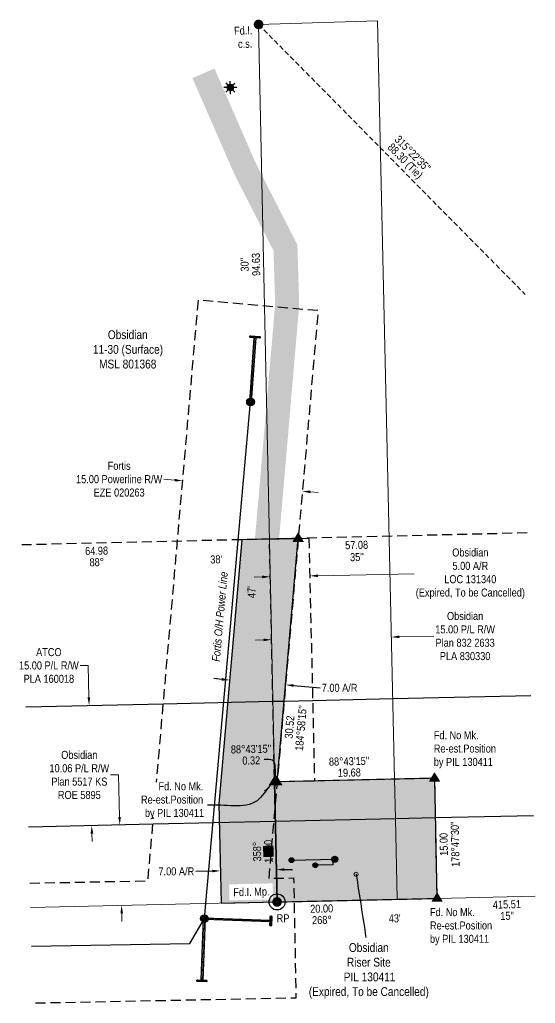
# Model space of a CAD drawing. Extents: x 611688 to 613661, y 5881771 to 5884002.
# Drawn here: x 611689 to 612332, y 5882774 to 5884002 of the extents above; entities that cross this region are included whole.
import ezdxf
from ezdxf.enums import TextEntityAlignment as Align

# ---------------------------------------------------------------- set-up
doc = ezdxf.new("R2010")
doc.units = 0
doc.header["$LTSCALE"] = 5
doc.header["$PDMODE"] = 34
doc.header["$PDSIZE"] = 0.03
for name, pattern in [('foc-ACCESSROAD', [3.75, 2.5, -1.25]), ('foc-FLOWLINE', [3.75, 2.5, -1.25]), ('foc-TIELINE', [1.875, 1.25, -0.625])]:
    doc.linetypes.add(name, pattern=pattern)
doc.layers.get('Defpoints').update_dxf_attribs({"color": 9})
for name, color, linetype in [('35', 37, 'Continuous'), ('AS-POWER', 104, 'foc-POWER'), ('AS-POWER-EXISTING-ANC', 72, 'Continuous'), ('AS-POWER-EXISTING-PP', 72, 'Continuous'), ('AS-ROADS', 254, 'Continuous'), ('AS-SYMBOL', 7, 'Continuous'), ('C-AR', 13, 'foc-ACCESSROAD'), ('C-WS', 13, 'foc-ACCESSROAD'), ('C-WS-S', 8, 'Continuous'), ('F-EZE', 190, 'foc-FLOWLINE'), ('F-RW', 190, 'Continuous'), ('L-BD', 7, 'Continuous'), ('L-MON', 1, 'Continuous'), ('L-TIE', 7, 'foc-TIELINE'), ('P-PROPOSED', 10, 'Continuous'), ('P-PROPOSED-H', 21, 'Continuous'), ('P-TXT', 4, 'Continuous')]:
    doc.layers.add(name, color=color, linetype=linetype)
doc.layers.add('AS-PIPE-AG', color=7, linetype='Continuous', true_color=0x7d00fa)
for name, color, linetype, lineweight in [('C-AR-T', 13, 'Continuous', 9), ('C-RW-T', 13, 'Continuous', 9), ('C-WS-T', 13, 'Continuous', 9), ('F-EZE-T', 190, 'Continuous', 9), ('F-RW-T', 190, 'Continuous', 9)]:
    doc.layers.add(name, color=color, linetype=linetype, lineweight=lineweight)
doc.styles.add('100L', font='ARIALN.TTF', dxfattribs={"height": 11})
doc.styles.add('80', font='ARIALN.TTF', dxfattribs={"height": 10})
doc.styles.add('80CG', font='ARIALN.TTF', dxfattribs={"height": 10})
doc.styles.add('80L', font='ARIALN.TTF', dxfattribs={"height": 10})
doc.styles.add('foc-LtypeFont', font='ARIALN.TTF', dxfattribs={"height": 7.35})
doc.linetypes.add('foc-POWER', pattern='A,6,-1,["P",foc-LtypeFont,S=0.2,R=0,X=-0.625,Y=-0.75],-1.24,4', length=12.24)
doc.dimstyles.new('Compass 5 000', dxfattribs={"dimscale": 5, "dimtxt": 9, "dimasz": 2, "dimexe": 0.2, "dimexo": 0.0625, "dimgap": 0.5, "dimtad": 0, "dimtih": 1, "dimtoh": 1, "dimzin": 0, "dimdsep": 46, "dimtxsty": '80CG', "dimcen": 0.1, "dimse1": 1, "dimse2": 1, "dimclrd": 256, "dimclrt": 256, "dimaunit": 1, "dimadec": 4, "dimazin": 0, "dimtfac": 0.06, "dimtofl": 0, "dimtmove": 0, "dimatfit": 1, "dimfxl": 0.2, "dimtolj": 1, "dimtzin": 0, "dimlwd": -1, "dimarcsym": 0})

# ---------------------------------------------------------------- blocks, each defined once
blk = doc.blocks.new('*U459')
h = blk.add_hatch(color=255)
h.dxf.hatch_style = 1
edge = h.paths.add_edge_path()
edge.add_arc((-16.59, 0.6), 0.2, 87.9423, 267.9423, ccw=False)
edge.add_line((-16.59, 0.8), (-0.19, 0.21))
edge.add_line((-0.19, 0.21), (-0.21, -0.19))
edge.add_line((-0.21, -0.19), (-16.6, 0.4))
h = blk.add_hatch(color=255)
h.dxf.hatch_style = 1
edge = h.paths.add_edge_path()
edge.add_arc((-0.04, -1.1), 0.2, 177.9423, 357.9423, ccw=False)
edge.add_line((-0.24, -1.09), (-0.19, 0.21))
edge.add_line((-0.19, 0.21), (-0.16, 1.11))
edge.add_arc((0.04, 1.1), 0.2, -2.0577, 177.9423, ccw=False)
edge.add_line((0.24, 1.09), (0.16, -1.11))
at = {"color": 255, "flags": 128}
blk.add_lwpolyline([(-16.6, 0.4, -1), (-16.59, 0.8), (-0.19, 0.21), (-0.21, -0.19)], format="xyb", close=True, dxfattribs=at)
at = {"color": 72, "const_width": 0.1, "flags": 128}
for points in [[(-16.59, 0.6), (0, 0)], [(-0.04, -1.1), (0.04, 1.1)]]:
    blk.add_lwpolyline(points, dxfattribs=at)
at = {"color": 255}
blk.add_lwpolyline([(0.16, -1.11, -1), (-0.24, -1.09), (-0.19, 0.21), (-0.16, 1.11, -1), (0.24, 1.09)], format="xyb", close=True, dxfattribs=at)
blk = doc.blocks.new('*U460')
h = blk.add_hatch(color=255)
h.dxf.hatch_style = 1
edge = h.paths.add_edge_path()
edge.add_arc((0.63, 15.54), 0.2, -2.3148, 177.6852, ccw=False)
edge.add_line((0.83, 15.53), (0.21, 0.19))
edge.add_line((0.21, 0.19), (-0.19, 0.21))
edge.add_line((-0.19, 0.21), (0.43, 15.55))
h = blk.add_hatch(color=255)
h.dxf.hatch_style = 1
edge = h.paths.add_edge_path()
edge.add_arc((-1.1, 0.04), 0.2, 87.6852, 267.6852, ccw=False)
edge.add_line((-1.09, 0.24), (0.21, 0.19))
edge.add_line((0.21, 0.19), (1.11, 0.16))
edge.add_arc((1.1, -0.04), 0.2, -92.3148, 87.6852, ccw=False)
edge.add_line((1.09, -0.24), (-1.11, -0.16))
at = {"color": 255, "flags": 128}
blk.add_lwpolyline([(0.43, 15.55, -1), (0.83, 15.53), (0.21, 0.19), (-0.19, 0.21)], format="xyb", close=True, dxfattribs=at)
at = {"color": 72, "const_width": 0.1, "flags": 128}
for points in [[(0.63, 15.54), (0, 0)], [(-1.1, 0.04), (1.1, -0.04)]]:
    blk.add_lwpolyline(points, dxfattribs=at)
at = {"color": 255}
blk.add_lwpolyline([(-1.11, -0.16, -1), (-1.09, 0.24), (0.21, 0.19), (1.11, 0.16, -1), (1.09, -0.24)], format="xyb", close=True, dxfattribs=at)
blk = doc.blocks.new('GAS')
h = blk.add_hatch(color=255)
h.dxf.hatch_style = 1
edge = h.paths.add_edge_path()
edge.add_arc((0, 0), 0.9, 0, 360)
for p, q in [((-0.81, 0), (-1.62, 0)), ((-0.57, 0.57), (-1.14, 1.14)), ((0, 0.81), (0, 1.62)), ((0.57, 0.57), (1.14, 1.14)), ((1.62, 0), (0.81, 0)), ((-0.57, -0.57), (-1.14, -1.14)), ((0, -0.81), (0, -1.62)), ((1.14, -1.14), (0.57, -0.57))]:
    blk.add_line(p, q)
blk.add_circle((0, 0), 0.8)
blk = doc.blocks.new('fdia')
at = {"color": 255, "const_width": 1}
blk.add_lwpolyline([(-0.5, 0, 1), (0.5, 0, 1)], format="xyb", close=True, dxfattribs=at)
blk = doc.blocks.new('Fdiaa')
blk.add_blockref('fdia', (0, 0))
blk = doc.blocks.new('fdib')
at = {"color": 1, "const_width": 1.6}
blk.add_lwpolyline([(-0.4, 0, 1), (0.4, 0, 1)], format="xyb", close=True, dxfattribs=at)
at = {"color": 1}
blk.add_circle((0, 0), 0.8, dxfattribs=at)
blk = doc.blocks.new('Fdibb')
blk.add_blockref('fdib', (0, 0))
blk = doc.blocks.new('fdicc')
for name in ['Fdibb', 'Fdiaa']:
    blk.add_blockref(name, (0, 0))
blk = doc.blocks.new('FDI')
blk.add_blockref('fdicc', (0, 0))
blk = doc.blocks.new('RISER')
h = blk.add_hatch(color=255)
h.dxf.hatch_style = 1
edge = h.paths.add_edge_path()
edge.add_arc((0, 0), 0.7, 0, 360)
blk.add_hatch(color=13).paths.add_polyline_path([(0.58, -0.15), (-0.58, -0.15, 0.774597)])
at = {"color": 13}
blk.add_line((-0.58, -0.15), (0.58, -0.15), dxfattribs=at)
blk.add_circle((0, 0), 0.6, dxfattribs=at)
blk = doc.blocks.new('PIG')
h = blk.add_hatch(color=255)
h.dxf.hatch_style = 1
edge = h.paths.add_edge_path()
edge.add_arc((0, 0), 0.85, 0, 360)
at = {"layer": 'AS-SYMBOL'}
h = blk.add_hatch(color=13, dxfattribs=at)
h.dxf.hatch_style = 1
h.paths.add_polyline_path([(-0.1, 0, 1), (-0.55, 0, 1)])
h = blk.add_hatch(color=13, dxfattribs=at)
h.dxf.hatch_style = 1
h.paths.add_polyline_path([(0.1, 0, 1), (0.55, 0, 1)])
at = {"layer": 'AS-SYMBOL', "color": 13}
for centre, radius in [((0, 0), 0.75), ((-0.33, 0), 0.225), ((0.33, 0), 0.225)]:
    blk.add_circle(centre, radius, dxfattribs=at)
blk = doc.blocks.new('POWERPOLE')
h = blk.add_hatch(color=255)
edge = h.paths.add_edge_path()
edge.add_arc((0, 0), 0.96, 0, 360)
at = {"linetype": 'Continuous'}
for p, q in [((0.68, -0.68), (-0.68, 0.68)), ((-0.68, -0.68), (0.68, 0.68))]:
    blk.add_line(p, q, dxfattribs=at)
blk.add_circle((0, 0), 0.96, dxfattribs=at)
blk = doc.blocks.new('*U458')
h = blk.add_hatch(color=255)
h.dxf.hatch_style = 1
edge = h.paths.add_edge_path()
edge.add_arc((1.1, -0.08), 0.2, -93.9692, 86.0308, ccw=False)
edge.add_line((1.08, -0.28), (-0.21, -0.19))
edge.add_line((-0.21, -0.19), (-1.11, -0.12))
edge.add_arc((-1.1, 0.08), 0.2, 86.0308, 266.0308, ccw=False)
edge.add_line((-1.08, 0.28), (1.11, 0.12))
h = blk.add_hatch(color=255)
h.dxf.hatch_style = 1
edge = h.paths.add_edge_path()
edge.add_arc((-1.13, -16.23), 0.2, 176.0308, 356.0308, ccw=False)
edge.add_line((-1.33, -16.22), (-0.21, -0.19))
edge.add_line((-0.21, -0.19), (0.19, -0.21))
edge.add_line((0.19, -0.21), (-0.93, -16.25))
at = {"color": 255}
blk.add_lwpolyline([(1.11, 0.12, -1), (1.08, -0.28), (-0.21, -0.19), (-1.11, -0.12, -1), (-1.08, 0.28)], format="xyb", close=True, dxfattribs=at)
at = {"color": 72, "const_width": 0.1, "flags": 128}
for points in [[(-1.13, -16.23), (0, 0)], [(1.1, -0.08), (-1.1, 0.08)]]:
    blk.add_lwpolyline(points, dxfattribs=at)
at = {"color": 255, "flags": 128}
blk.add_lwpolyline([(-0.93, -16.25, -1), (-1.33, -16.22), (-0.21, -0.19), (0.19, -0.21)], format="xyb", close=True, dxfattribs=at)
blk = doc.blocks.new('TRIA')
blk.add_hatch(color=255).paths.add_polyline_path([(-0.04, 1.52), (-1.47, -0.87), (1.39, -0.87)])
blk = doc.blocks.new('TRIAA')
blk.add_blockref('TRIA', (0, 0))
blk = doc.blocks.new('TRIB')
at = {"color": 1}
blk.add_lwpolyline([(-1.12, -0.67), (-0.04, 1.13), (1.04, -0.67)], close=True, dxfattribs=at)
blk = doc.blocks.new('TRIBB')
blk.add_blockref('TRIB', (0, 0))
blk = doc.blocks.new('TRICC')
for name in ['TRIAA', 'TRIBB']:
    blk.add_blockref(name, (0, 0))
blk = doc.blocks.new('plspike')
blk.add_blockref('TRICC', (0, 0))
blk = doc.blocks.new('*U461')
at = {"layer": '35', "color": 3}
blk.add_circle((0, 0), 10, dxfattribs=at)
at = {"layer": '35', "color": 3, "style": '80'}
blk.add_attdef('RP_001', (-0.6, -25.4), '', height=10, dxfattribs=at)
blk = doc.blocks.new('*D462')
at = {"layer": 'Defpoints', "color": 0, "transparency": 16777216}
for p in [(611952.9, 5883203), (612022.6, 5883197), (612020.4, 5883171.6)]:
    blk.add_point(p, dxfattribs=at)
at = {"layer": 'P-TXT', "transparency": 16777216}
for p, q in [((611940.7, 5883178.5), (611930.8, 5883179.4)), ((612030.4, 5883170.7), (612063.4, 5883167.9))]:
    blk.add_line(p, q, dxfattribs=at)
for points in [[(611940.9, 5883180.2), (611940.6, 5883176.9), (611950.7, 5883177.6)], [(612030.5, 5883172.4), (612030.2, 5883169.1), (612020.4, 5883171.6)]]:
    blk.add_solid(points, dxfattribs=at)
at = {"layer": 'P-TXT', "transparency": 16777216, "insert": (612087.8, 5883167.9), "char_height": 10, "attachment_point": 5, "style": '80CG'}
blk.add_mtext('\\A1;7.00 A/R', dxfattribs=at)
blk = doc.blocks.new('*D464')
at = {"layer": 'Defpoints', "color": 0, "transparency": 16777216}
for p in [(611893, 5883437.6), (612042.4, 5883424.7), (612041.4, 5883413.4)]:
    blk.add_point(p, dxfattribs=at)
at = {"layer": 'F-EZE-T', "transparency": 16777216}
for p, q in [((611882.1, 5883427.3), (611868.4, 5883428.4)), ((612051.4, 5883412.5), (612061.3, 5883411.7))]:
    blk.add_line(p, q, dxfattribs=at)
for points in [[(611882.2, 5883428.9), (611881.9, 5883425.6), (611892, 5883426.4)], [(612051.5, 5883414.2), (612051.2, 5883410.9), (612041.4, 5883413.4)]]:
    blk.add_solid(points, dxfattribs=at)
at = {"layer": 'F-EZE-T', "transparency": 16777216, "insert": (611812.7, 5883428.4), "char_height": 10, "attachment_point": 5, "style": '80CG'}
blk.add_mtext('\\A1;Fortis\\P15.00 Powerline R/W\\PEZE 020263', dxfattribs=at)
blk = doc.blocks.new('*D465')
at = {"layer": 'Defpoints', "color": 0, "transparency": 16777216}
for p in [(611761.9, 5883145.6), (611775.2, 5883145.9), (611765.3, 5882995.6)]:
    blk.add_point(p, dxfattribs=at)
at = {"layer": 'F-RW-T', "transparency": 16777216}
for p, q in [((611774, 5883195.8), (611764, 5883195.8)), ((611774.9, 5883155.9), (611774, 5883195.8)), ((611778.7, 5882985.9), (611779, 5882975.9))]:
    blk.add_line(p, q, dxfattribs=at)
for points in [[(611776.6, 5883156), (611773.3, 5883155.9), (611775.2, 5883145.9)], [(611780.4, 5882985.9), (611777.1, 5882985.9), (611778.5, 5882995.9)]]:
    blk.add_solid(points, dxfattribs=at)
at = {"layer": 'F-RW-T', "transparency": 16777216, "insert": (611725, 5883195.8), "char_height": 10, "attachment_point": 5, "style": '80CG'}
blk.add_mtext('\\A1;ATCO\\P15.00 P/L R/W\\PPLA 160018', dxfattribs=at)
blk = doc.blocks.new('*D466')
at = {"layer": 'C-RW-T', "transparency": 16777216}
for p, q in [((611812.1, 5883059.1), (611802.1, 5883059.1)), ((611813.2, 5883006.7), (611812.1, 5883059.1)), ((611815.9, 5882886.2), (611816.2, 5882876.2))]:
    blk.add_line(p, q, dxfattribs=at)
for points in [[(611814.9, 5883006.7), (611811.6, 5883006.6), (611813.5, 5882996.7)], [(611817.6, 5882886.2), (611814.3, 5882886.2), (611815.7, 5882896.2)]]:
    blk.add_solid(points, dxfattribs=at)
at = {"layer": 'Defpoints', "color": 0, "transparency": 16777216}
for p in [(611813.5, 5882996.7), (611814.7, 5882996.7), (611816.9, 5882896.2)]:
    blk.add_point(p, dxfattribs=at)
at = {"layer": 'C-RW-T', "transparency": 16777216, "insert": (611763, 5883059.1), "char_height": 10, "attachment_point": 5, "style": '80CG'}
blk.add_mtext('\\A1;Obsidian\\P10.06 P/L R/W\\PPlan 5517 KS\\PROE 5895', dxfattribs=at)
blk = doc.blocks.new('*D467')
at = {"layer": 'C-RW-T', "transparency": 16777216}
for p, q in [((612162.4, 5883231.5), (612205.5, 5883232.5)), ((611992.9, 5883227.7), (611982.9, 5883227.5))]:
    blk.add_line(p, q, dxfattribs=at)
for points in [[(612162.4, 5883233.2), (612162.5, 5883229.9), (612152.4, 5883231.3)], [(611992.9, 5883229.4), (611993, 5883226.1), (612002.9, 5883228)]]:
    blk.add_solid(points, dxfattribs=at)
at = {"layer": 'Defpoints', "color": 0, "transparency": 16777216}
for p in [(612152.4, 5883231.3), (612003.1, 5883219.4), (612152.6, 5883222.8)]:
    blk.add_point(p, dxfattribs=at)
at = {"layer": 'C-RW-T', "transparency": 16777216, "insert": (612244.5, 5883232.5), "char_height": 10, "attachment_point": 5, "style": '80CG'}
blk.add_mtext('\\A1;Obsidian\\P15.00 P/L R/W\\PPlan 832 2633\\PPLA 830330', dxfattribs=at)
blk = doc.blocks.new('*D468')
at = {"layer": 'C-AR-T', "transparency": 16777216}
for p, q in [((611991.3, 5883306.4), (611981.3, 5883306.2)), ((612060.7, 5883307.9), (612181.1, 5883310.4))]:
    blk.add_line(p, q, dxfattribs=at)
for points in [[(611991.2, 5883308.1), (611991.3, 5883304.7), (612001.3, 5883306.6)], [(612060.7, 5883309.5), (612060.8, 5883306.2), (612050.7, 5883307.7)]]:
    blk.add_solid(points, dxfattribs=at)
at = {"layer": 'Defpoints', "color": 0, "transparency": 16777216}
for p in [(612001.3, 5883306.6), (612002.3, 5883257.7), (612051.8, 5883258.7)]:
    blk.add_point(p, dxfattribs=at)
at = {"layer": 'C-AR-T', "transparency": 16777216, "insert": (612251, 5883310.4), "char_height": 10, "attachment_point": 5, "style": '80CG'}
blk.add_mtext('\\A1;Obsidian\\P5.00 A/R\\PLOC 131340\\P(Expired{\\A0;, To be Cancelled})', dxfattribs=at)
blk = doc.blocks.new('*D481')
at = {"layer": 'Defpoints', "color": 0, "transparency": 16777216}
for p in [(611939, 5882940.6), (611939, 5882939.3), (612009, 5882942.1)]:
    blk.add_point(p, dxfattribs=at)
at = {"layer": 'P-TXT', "transparency": 16777216}
for p, q in [((611929, 5882939.1), (611908.6, 5882938.7)), ((612019, 5882941), (612029, 5882941.2))]:
    blk.add_line(p, q, dxfattribs=at)
for points in [[(611929, 5882940.8), (611929.1, 5882937.5), (611939, 5882939.3)], [(612019, 5882942.7), (612019, 5882939.4), (612009, 5882940.8)]]:
    blk.add_solid(points, dxfattribs=at)
at = {"layer": 'P-TXT', "transparency": 16777216, "insert": (611884.1, 5882938.7), "char_height": 10, "attachment_point": 5, "style": '80CG'}
blk.add_mtext('\\A1;7.00 A/R', dxfattribs=at)

msp = doc.modelspace()

# ---------------------------------------------------------------- hatches: boundary and pattern name
at = {"layer": 'P-PROPOSED-H'}
h = msp.add_hatch(color=256, dxfattribs=at)
h.dxf.hatch_style = 1
h.paths.add_polyline_path([(611965.917, 5883352.861), (611937.273, 5883023.218), (611939.894, 5882898.985), (612009.85, 5882900.548), (612006.687, 5883050.457), (612009.883, 5883050.528), (612036.298, 5883354.528)])
h = msp.add_hatch(color=256, dxfattribs=at)
h.dxf.hatch_style = 1
h.paths.add_polyline_path([(612009.85, 5882900.548), (612209.724, 5882905.011), (612206.56, 5883054.92), (612006.687, 5883050.457)])

# ---------------------------------------------------------------- linework, layer by layer
at = {"layer": 'AS-PIPE-AG', "flags": 128}
for points in [[(612027.85, 5882952.738), (612081.85, 5882953.828)], [(612079.06, 5882953.688), (612079.23, 5882946.798), (612057.51, 5882946.378)]]:
    msp.add_lwpolyline(points, dxfattribs=at)
at = {"layer": 'AS-POWER', "flags": 128}
msp.add_lwpolyline([(611703.146, 5882845.374), (611901.12, 5882848.856), (611919.13, 5882879.768), (611919.13, 5882879.768), (611976.68, 5883524.848)], dxfattribs=at)
at = {"layer": 'AS-ROADS', "const_width": 29.988, "flags": 128}
msp.add_lwpolyline([(611969.49, 5882999.628), (611983.69, 5883198.768), (612002.09, 5883409.288), (612022.41, 5883646.308), (612020.27, 5883717.458), (611970.13, 5883815.518), (611917.96, 5883935.218)], dxfattribs=at)
at = {"layer": 'C-AR', "flags": 128}
msp.add_lwpolyline([(612049.601, 5883354.843), (612056.473, 5883051.568), (612006.687, 5883050.457), (612000.289, 5883353.675), (612049.601, 5883354.843)], close=True, dxfattribs=at)
at = {"layer": 'C-RW-T'}
msp.add_lwpolyline([(612157.523, 5883004.371), (612159.765, 5882903.902), (612039.867, 5882901.214), (612009.85, 5882900.548), (611986.73, 5883996.218), (612135.24, 5884000.732), (612148.885, 5883390.672), (612156.417, 5883053.945), (612157.523, 5883004.371)], close=True, dxfattribs=at)
for points in [[(611699.622, 5882994.138), (611855.166, 5882997.613), (612007.33, 5883001.096), (612157.523, 5883004.371), (612207.669, 5883005.493), (612329.862, 5883008.223)], [(612332.106, 5882907.745), (612209.916, 5882905.017), (612159.765, 5882903.902), (612039.867, 5882901.214), (612009.85, 5882900.548), (611702.002, 5882893.658)]]:
    msp.add_lwpolyline(points, dxfattribs=at)
at = {"layer": 'C-WS', "flags": 128}
msp.add_lwpolyline([(612321.977, 5883361.294), (611691.28, 5883346.356)], dxfattribs=at)
msp.add_lwpolyline([(612009.85, 5882900.548), (612209.724, 5882905.011), (612206.56, 5883054.92), (612006.687, 5883050.457)], close=True, dxfattribs=at)
at = {"layer": 'F-EZE', "flags": 128}
msp.add_lwpolyline([(611701.282, 5882924.053), (611848.641, 5882926.986), (611911.67, 5883652.353), (611986.35, 5883645.758), (612061.04, 5883639.268), (612005.566, 5883000.851), (611999.405, 5882929.944), (612000.439, 5882929.965), (612030.451, 5882930.565), (612031.047, 5882900.581), (612033.43, 5882780.507), (611913.386, 5882778.115), (611704.837, 5882773.97)], dxfattribs=at)
at = {"layer": 'F-RW'}
for points in [[(611696.069, 5883144.174), (611868.047, 5883148.016), (612004.143, 5883151.063), (612019.59, 5883151.406), (612054.267, 5883152.184), (612154.17, 5883154.421), (612326.511, 5883158.272)], [(612329.862, 5883008.223), (612207.669, 5883005.493), (612157.523, 5883004.371), (612007.33, 5883001.096), (611855.166, 5882997.613), (611699.622, 5882994.138)]]:
    msp.add_lwpolyline(points, dxfattribs=at)

# ---------------------------------------------------------------- block references
at = {"layer": 'AS-POWER-EXISTING-ANC', "color": 2, "xscale": 4.99807975, "yscale": 4.99807975, "zscale": 4.99807975}
for name, p in [('*U458', (611982.31, 5883605.988)), ('*U460', (611915.99, 5882802.088)), ('*U459', (612002.07, 5882876.788))]:
    msp.add_blockref(name, p, dxfattribs=at)
at = {"layer": 'AS-POWER-EXISTING-PP', "color": 2, "xscale": 4.99807975, "yscale": 4.99807975, "zscale": 4.99807975}
for p in [(611976.68, 5883524.848), (611919.13, 5882879.768)]:
    msp.add_blockref('POWERPOLE', p, dxfattribs=at)
at = {"layer": 'AS-SYMBOL', "xscale": 4.99807975, "yscale": 4.99807975, "zscale": 4.99807975}
for name, p in [('RISER', (612027.85, 5882952.738)), ('PIG', (612081.85, 5882953.828))]:
    msp.add_blockref(name, p, dxfattribs=at)
at = {"layer": 'AS-SYMBOL', "color": 5, "xscale": 4.99807975, "yscale": 4.99807975, "zscale": 4.99807975}
msp.add_blockref('RISER', (612057.51, 5882946.378), dxfattribs=at)
at = {"layer": 'C-WS-S', "xscale": 4.99807975, "yscale": 4.99807975, "zscale": 4.99807975}
msp.add_blockref('GAS', (611951.443, 5883917.432), dxfattribs=at)
at = {"layer": 'L-MON', "xscale": 4.99807975, "yscale": 4.99807975, "zscale": 4.99807975}
for p in [(612036.32, 5883354.478), (612006.63, 5883050.478), (612009.76, 5883050.518), (612209.7, 5882905.078)]:
    msp.add_blockref('plspike', p, dxfattribs=at)

# ---------------------------------------------------------------- texts
at = {"layer": 'AS-POWER', "insert": (611938.411, 5883256.79), "char_height": 9.99611, "width": 112.45733, "attachment_point": 5, "rotation": 84.901926, "style": '80CG'}
msp.add_mtext('\\A1;{\\fArial Narrow|b0|i1|c0|p34;Fortis O/H Power Line}', dxfattribs=at)
at = {"layer": 'C-WS-T', "insert": (611779.246, 5883614.357), "char_height": 10.99572, "attachment_point": 1, "style": '100L'}
msp.add_mtext_dynamic_manual_height_columns('\\pi19.348;Obsidian\\P\\pi0.74692;11-30 (Surface)\\P\\pi8.4837;MSL 801368', width=86.89445, gutter_width=0, heights=[0], dxfattribs=at)
at = {"layer": 'L-BD', "style": '80L'}
for s, height, rotation, p in [('88.30 (Tie)', 9.99616, 314.6241, (612169.05, 5883825.009)), ("315°22'35''", 9.99616, 314.6241, (612179.188, 5883835.015)), ('94.63', 9.9962, 91.2088, (611983.555, 5883696.57)), ("30''", 9.9962, 91.2088, (611969.313, 5883696.269)), ('64.98', 9.9962, 1.3568, (611784.552, 5883339.066)), ('57.08', 9.9962, 1.3568, (612109.104, 5883346.253)), ('88°', 9.9962, 1.3568, (611784.889, 5883324.826)), ("38'", 9.9962, 1.3568, (611933.938, 5883328.356)), ("35''", 9.9962, 1.3568, (612109.459, 5883331.263)), ("47'", 9.9962, 91.2088, (611977.939, 5883287.504)), ("184°58'15''", 9.99616, 85.029, (612039.547, 5883117.65)), ('30.52', 9.9962, 85.029, (612025.356, 5883118.885)), ("88°43'15''", 9.9962, 1.2793, (611977.3, 5883091.475)), ('0.32', 9.9962, 1.2793, (611977.618, 5883077.234)), ("88°43'15''", 9.9962, 1.2793, (612099.684, 5883076.28)), ('19.68', 9.9962, 1.2793, (612100.002, 5883062.039)), ("178°47'30''", 9.99616, 91.2088, (612232.041, 5882972.735)), ('15.00', 9.9962, 91.2088, (612217.799, 5882972.435)), ('358°', 9.9962, 91.2088, (611984.777, 5882963.445)), ('415.51', 9.9962, 1.2793, (612296.675, 5882897.455)), ('20.00', 9.9962, 1.2793, (612065.493, 5882892.289)), ("15''", 9.9962, 1.2793, (612296.993, 5882883.214)), ('268°', 9.9962, 1.2793, (612065.811, 5882878.048)), ("43'", 9.9962, 1.2793, (612156.673, 5882880.079))]:
    msp.add_text(s, height=height, rotation=rotation, dxfattribs=at).set_placement(p, align=Align.MIDDLE)
at = {"layer": 'L-BD', "insert": (611999.018, 5882963.746), "char_height": 9.9962, "width": 10.80985, "attachment_point": 5, "rotation": 91.2088, "style": '80L', "bg_fill": 1, "box_fill_scale": 1.15, "bg_fill_color": 21, "bg_fill_transparency": 0}
msp.add_mtext('15.00', dxfattribs=at)
at = {"layer": 'L-MON', "insert": (612205.39, 5883113.754), "char_height": 9.98939, "attachment_point": 1, "style": '80L', "bg_fill": 3, "box_fill_scale": 1, "bg_fill_color": 256, "bg_fill_transparency": 0}
msp.add_mtext_dynamic_manual_height_columns('Fd. No Mk.\\PRe-est.Position\\Pby PIL 130411', width=76.95342, gutter_width=14.996, heights=[0], dxfattribs=at)

# ---------------------------------------------------------------- dimensions: what is measured, and where the dimension line sits
at = {"layer": 'C-AR-T'}
dim = msp.add_linear_dim(base=(612001.282, 5883306.61), p1=(612051.779, 5883258.74), p2=(612002.314, 5883257.696), angle=181.208833, text='Obsidian\\P5.00 A/R\\PLOC 131340\\P(Expired{\\A0;, To be Cancelled})', dimstyle='Compass 5 000', dxfattribs=at)
dim.commit()
dim.dimension.update_dxf_attribs({"geometry": '*D468', "text_midpoint": (612250.992, 5883310.404), "dimtype": 161})
at = {"layer": 'C-RW-T'}
for base, p1, p2, angle, text, picture, middle in [((612152.45, 5883231.295), (612003.122, 5883219.415), (612152.641, 5883222.76), 1.281397, 'Obsidian\\P15.00 P/L R/W\\PPlan 832 2633\\PPLA 830330', '*D467', (612244.545, 5883232.48)), ((611813.471, 5882996.681), (611816.913, 5882896.23), (611814.668, 5882996.708), 91.280037, 'Obsidian\\P10.06 P/L R/W\\PPlan 5517 KS\\PROE 5895', '*D466', (611762.989, 5883059.147))]:
    dim = msp.add_linear_dim(base=base, p1=p1, p2=p2, angle=angle, text=text, dimstyle='Compass 5 000', dxfattribs=at)
    dim.commit()
    dim.dimension.update_dxf_attribs({"geometry": picture, "text_midpoint": middle, "dimtype": 161})
at = {"layer": 'F-EZE-T'}
dim = msp.add_linear_dim(base=(612041.415, 5883413.41), p1=(611893.013, 5883437.641), p2=(612042.392, 5883424.661), angle=355.033897, text='Fortis\\P15.00 Powerline R/W\\PEZE 020263', dimstyle='Compass 5 000', dxfattribs=at)
dim.commit()
dim.dimension.update_dxf_attribs({"geometry": '*D464', "text_midpoint": (611812.741, 5883428.445), "dimtype": 161})
at = {"layer": 'F-RW-T'}
dim = msp.add_linear_dim(base=(611775.155, 5883145.941), p1=(611765.273, 5882995.605), p2=(611761.921, 5883145.646), angle=91.279808, text='ATCO\\P15.00 P/L R/W\\PPLA 160018', dimstyle='Compass 5 000', dxfattribs=at)
dim.commit()
dim.dimension.update_dxf_attribs({"geometry": '*D465', "text_midpoint": (611724.956, 5883195.762), "dimtype": 161})
at = {"layer": 'P-TXT'}
dim = msp.add_linear_dim(base=(612020.402, 5883171.59), p1=(611952.899, 5883203.046), p2=(612022.609, 5883196.989), angle=355.033897, text='7.00 A/R', dimstyle='Compass 5 000', dxfattribs=at)
dim.commit()
dim.dimension.update_dxf_attribs({"geometry": '*D462', "text_midpoint": (612087.818, 5883167.856), "dimtype": 161})

# ---------------------------------------------------------------- leaders
at = {"layer": 'C-WS-T', "path_type": 1}
msp.add_leader([(612108.493, 5882935.121), (612120.69, 5882856.274)], dimstyle='Compass 5 000', override={"dimasz": 1, "dimldrblk": 'DotBlank'}, dxfattribs=at)
at = {"layer": 'L-BD', "path_type": 1}
msp.add_leader([(612008.157, 5883056.579), (612004.122, 5883077.431), (611993.842, 5883078.42)], dimstyle='Compass 5 000', override={"dimgap": 0.5, "dimtad": 0}, dxfattribs=at)

# ---------------------------------------------------------------- next in the draw order: block references
at = {"layer": 'L-MON', "xscale": 4.99807975, "yscale": 4.99807975, "zscale": 4.99807975}
msp.add_blockref('plspike', (612206.55, 5883054.968), dxfattribs=at)

# ---------------------------------------------------------------- next in the draw order: texts
at = {"layer": 'L-MON', "char_height": 9.9856, "attachment_point": 1, "rotation": 1.279167, "style": '80L', "bg_fill": 2}
for s, width, insert in [('\\pi1.0687;Fd.I. \\P\\pi5.6392;c.s.', 22.02077, (611954.972, 5883993.347)), ('Fd.I. Mp.', 44.28235, (611955.097, 5882917.634))]:
    msp.add_mtext_dynamic_manual_height_columns(s, width=width, gutter_width=14.996, heights=[0], dxfattribs=dict(at, insert=insert))
at = {"layer": 'L-MON', "char_height": 9.98939, "attachment_point": 1, "style": '80L', "bg_fill": 3, "box_fill_scale": 1, "bg_fill_color": 256, "bg_fill_transparency": 0}
for s, insert in [('\\pi22.932;Fd. No Mk.\\P\\pi1.0381;Re-est.Position\\P\\pi5.9851;by PIL 130411', (611838.891, 5883050.012)), ('Fd. No Mk.\\PRe-est.Position\\Pby PIL 130411', (612200.622, 5882892.817))]:
    msp.add_mtext_dynamic_manual_height_columns(s, width=76.95342, gutter_width=14.996, heights=[0], dxfattribs=dict(at, insert=insert))

# ---------------------------------------------------------------- next in the draw order: linework, layer by layer
at = {"layer": 'L-TIE'}
msp.add_line((611986.73, 5883996.218), (612319.356, 5883659.198), dxfattribs=at)
at = {"layer": 'P-PROPOSED'}
for points in [[(611965.917, 5883352.861), (611937.273, 5883023.218), (611939.894, 5882898.985), (612009.85, 5882900.548), (612006.687, 5883050.457), (612009.883, 5883050.528), (612036.298, 5883354.528)], [(612009.85, 5882900.548), (612209.724, 5882905.011), (612206.56, 5883054.92), (612006.687, 5883050.457)]]:
    msp.add_lwpolyline(points, close=True, dxfattribs=at)

# ---------------------------------------------------------------- next in the draw order: block references
at = {"xscale": 0.9999869551602338, "yscale": 0.9999869551602338, "zscale": 0.9999869551602338}
msp.add_blockref('*U461', (612009.85, 5882900.548), dxfattribs=at).add_auto_attribs({'RP_001': 'RP'})
at = {"layer": 'L-MON', "xscale": 4.99807975, "yscale": 4.99807975, "zscale": 4.99807975}
for p in [(611986.73, 5883996.218), (612009.85, 5882900.548)]:
    msp.add_blockref('FDI', p, dxfattribs=at)

# ---------------------------------------------------------------- next in the draw order: texts
at = {"layer": 'C-WS-T', "insert": (612048.934, 5882849.119), "char_height": 10.99572, "attachment_point": 1, "style": '100L'}
msp.add_mtext_dynamic_manual_height_columns('\\pi50.517;Obsidian\\P\\pi48.076;Riser Site\\P\\pi44.044;PIL 130411\\P\\pi0.46241;(Expired, To be Cancelled)', width=149.23204, gutter_width=0, heights=[0], dxfattribs=at)

# ---------------------------------------------------------------- next in the draw order: dimensions: what is measured, and where the dimension line sits
at = {"layer": 'P-TXT'}
dim = msp.add_linear_dim(base=(611939.043, 5882939.346), p1=(612008.974, 5882942.065), p2=(611939.017, 5882940.589), angle=181.208833, text='7.00 A/R', dimstyle='Compass 5 000', dxfattribs=at)
dim.commit()
dim.dimension.update_dxf_attribs({"geometry": '*D481', "text_midpoint": (611884.137, 5882938.704), "dimtype": 161})

# ---------------------------------------------------------------- next in the draw order: leaders
at = {"layer": 'L-MON', "path_type": 1}
msp.add_leader([(612001.168, 5883045.767), (611984.761, 5883026.961), (611922.815, 5883021.283)], dimstyle='Compass 5 000', override={"dimgap": 0.5, "dimtad": 0}, dxfattribs=at)

doc.saveas('drawing.dxf')
